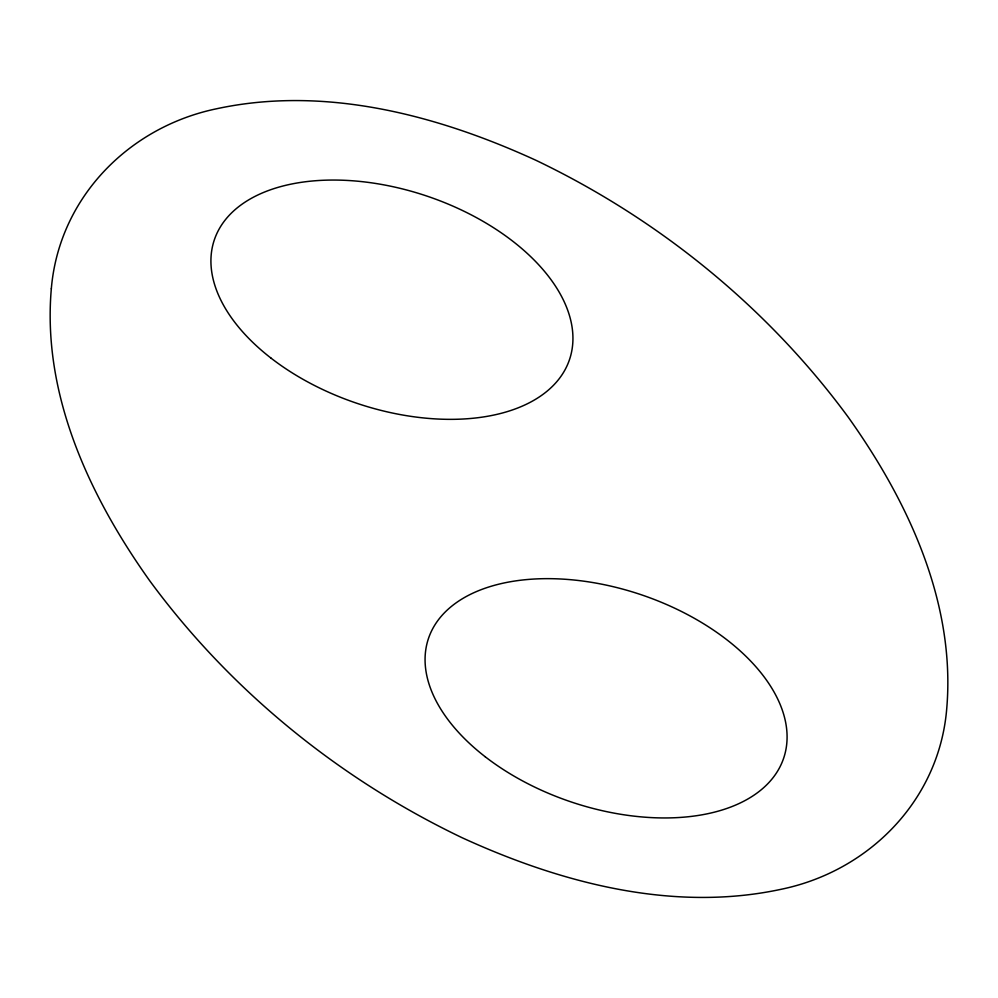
<?xml version="1.0" encoding="UTF-8"?>
<svg xmlns="http://www.w3.org/2000/svg" width="998" height="998" viewBox="0 0 998 998"><rect width="100%" height="100%" fill="white"/><g stroke="black" fill="none" stroke-linecap="round" stroke-linejoin="round"><path stroke-width="1.5" d="M51.322 288.746C42.053 394.734 89.633 496.368 149.712 580.761C230.413 690.616 339.345 778.989 462.174 837.759C560.864 882.981 673.064 912.634 781.422 889.23C869.308 871.005 939.018 800.109 946.678 709.254C955.947 603.266 908.367 501.632 848.288 417.239C767.587 307.384 658.655 219.011 535.826 160.241C437.136 115.02 324.936 85.366 216.578 108.77C128.692 126.996 58.982 197.891 51.322 288.746M485.103 756.671A187.399 109.356 18.6 0 0 783.168 759.565A187.399 109.356 18.6 0 0 549.96 578.665A187.399 109.356 18.6 0 0 485.103 756.671M270.957 358.07A187.399 109.356 18.6 0 0 569.022 360.964A187.399 109.356 18.6 0 0 335.802 180.064A187.399 109.356 18.6 0 0 270.957 358.07"/></g></svg>
